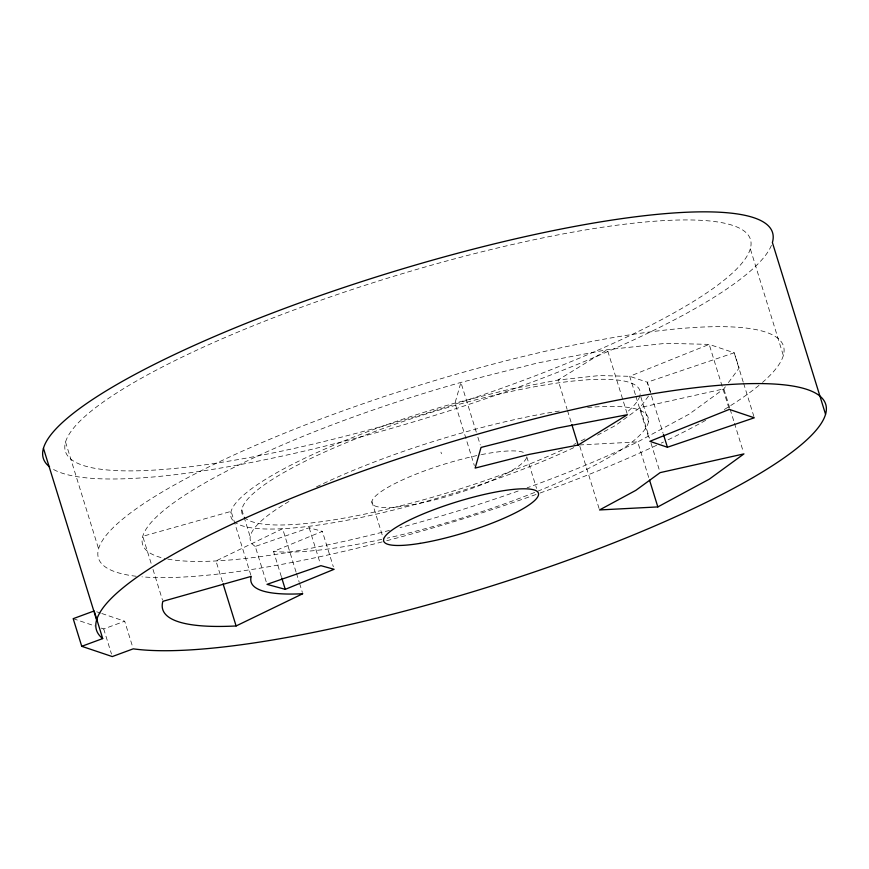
<?xml version="1.0" encoding="UTF-8"?>
<svg xmlns="http://www.w3.org/2000/svg" width="869" height="869" viewBox="0 0 869 869"><rect width="100%" height="100%" fill="white"/><g stroke="black" fill="none" stroke-linecap="round" stroke-linejoin="round"><path stroke-width="0.65" stroke-dasharray="4.34 3.26" d="M648.491 396.058L640.019 407.626L615.665 425.375L595.786 436.108M725.365 386.792L723.834 388.877L689.226 414.1L637.705 441.919A312.286 61.188 -17.2 0 1 527.114 487.813M728.428 382.61L739.161 367.967L734.164 352.792L709.191 344.385L665.926 343.32L607.344 349.675L537.411 363.014L460.918 382.425A312.286 61.188 -17.2 0 0 164.708 558.474M281.36 576.701L273.539 551.424L322.366 531.372L333.327 566.762M101.173 628.091L103.715 628.95L124.691 621.216L132.859 647.59M266.218 581.817L255.258 546.427L309.168 527.755L322.366 531.372M579.406 444.95L637.705 441.919L648.752 477.602M96.709 611.798L100.522 613.079M101.792 613.503L124.691 621.216M73.192 618.674L94.808 625.952M650.414 391.723L647.286 382.23L629.71 376.31L599.273 375.571L558.039 380.035L508.832 389.421L454.998 403.075A219.759 43.059 -17.2 0 0 234.63 522.052M750.305 248.773A358.549 70.259 -17.2 0 1 216.881 463.058A358.549 70.259 -17.2 0 1 256.572 324.419A358.549 70.259 -17.2 0 1 750.305 248.773L783.338 355.497M743.234 382.11L734.164 352.792L647.286 382.23L663.069 433.218M743.636 383.381L753.89 416.523M729.754 407.995L723.834 388.877L640.019 407.626L649.491 438.215M730.145 409.277L734.088 422.019M734.49 423.301L743.169 451.337M728.917 408.126L709.191 344.385L629.71 376.31L635.63 395.438M640.887 397.09L648.47 421.606M651.066 443.309L659.354 470.086M636.021 396.709L649.436 440.051M627.07 413.416L607.344 349.675L558.039 380.035L567.12 409.353M579.808 446.221L599.143 508.68M567.511 410.624L571.454 423.377M526.777 456.812L536.564 488.421M476.299 432.132L460.918 382.425L454.998 403.075L474.333 465.534M477.885 437.237L480.253 444.885M440.952 452.141L441.463 453.759M371.899 501.63L383.642 539.551M309.168 527.755L320.129 563.155M296.057 572.052L282.642 528.71L215.979 560.95L222.692 582.621M296.448 573.323L299.218 582.252M299.609 583.523L302.369 592.441M241.821 509.766L250.207 536.846M250.837 575.104L231.111 511.374L142.755 536.303L151.434 564.35M153.009 569.445L162.481 600.044M65.544 442.06L98.577 548.774M103.715 628.95L111.493 654.064M771.411 245.362A381.687 74.788 -17.2 0 1 431.306 416.468A381.687 74.788 -17.2 0 1 52.042 468.587M136.237 576.266A358.549 70.259 -17.2 0 1 420.194 385.021A358.549 70.259 -17.2 0 1 762.504 382.414M758.995 385.38A358.549 70.259 -17.2 0 1 724.018 409.69M705.661 420.346A358.549 70.259 -17.2 0 1 666.849 440.398M663.481 442.028A358.549 70.259 -17.2 0 1 661.211 443.103M656.606 445.286A358.549 70.259 -17.2 0 1 537.314 494.016M536.021 494.483A358.549 70.259 -17.2 0 1 383.49 541.561M382.164 541.898A358.549 70.259 -17.2 0 1 141.995 576.842M518.152 491.018A312.286 61.188 -17.2 0 1 399.979 527.624M389.453 530.394A312.286 61.188 -17.2 0 1 166.229 558.789M573.768 447.644A219.759 43.059 -17.2 0 1 235.412 522.627M526.538 457.746A80.958 15.859 -17.2 0 1 434.478 499.903A80.958 15.859 -17.2 0 1 375.321 496.275A80.958 15.859 -17.2 0 1 480.057 454.9M481.383 454.628A80.958 15.859 -17.2 0 1 524.822 453.086M639.899 395.493A208.191 40.8 -17.2 0 1 626.451 412.688M584.935 438.899A208.191 40.8 -17.2 0 1 578.363 442.256M575.941 443.462A208.191 40.8 -17.2 0 1 573.757 444.526M562.276 449.968A208.191 40.8 -17.2 0 1 259.451 523.551A208.191 40.8 -17.2 0 1 402.195 421.823A208.191 40.8 -17.2 0 1 640.095 394.515M594.896 406.953A208.191 40.8 -17.2 0 1 617.294 452.347A208.191 40.8 -17.2 0 1 387.216 538.15M381.752 539.367A208.191 40.8 -17.2 0 1 273.539 551.424M255.258 546.427A208.191 40.8 -17.2 0 1 289.67 501.087M316.544 486.836A208.191 40.8 -17.2 0 1 560.505 410.885M587.607 407.528A208.191 40.8 -17.2 0 1 592.517 407.116"/><path stroke-width="1.3" d="M578.167 445.047L627.461 414.687L557.54 428.026L481.035 447.426L475.126 468.087L528.96 454.433L578.167 445.047L571.856 424.648M657.833 506.92L709.354 479.112L743.951 453.89L660.136 472.627L635.793 490.377L599.534 509.951L657.833 506.92L649.545 480.155M236.107 625.962L302.76 593.723A219.759 43.059 -17.2 0 1 251.239 576.375L162.872 601.315A312.286 61.188 -17.2 0 0 236.107 625.962L223.083 583.892M285.271 589.345L334.109 569.293L320.911 565.676L267 584.348L285.271 589.345L281.752 577.972M94.167 610.94L73.192 618.674L81.74 646.308L112.275 656.573L133.239 648.839A381.687 74.788 -17.2 0 0 745.645 481.752A381.687 74.788 -17.2 0 0 548.393 415.371A381.687 74.788 -17.2 0 0 102.716 638.574L81.74 646.308M667.414 447.242L754.292 417.804L729.308 409.397L649.838 441.322L667.414 447.242L663.46 434.489M825.55 414.274L772.389 242.538A381.687 74.788 -17.2 0 0 384.532 274.365A381.687 74.788 -17.2 0 0 49.555 466.838M94.547 612.2L102.716 638.574M43.45 448.285L96.611 620.021M420.096 543.364A80.958 15.859 -17.2 0 0 538.519 494.733A80.958 15.859 -17.2 0 0 424.615 513.329A80.958 15.859 -17.2 0 0 420.096 543.364"/></g></svg>
